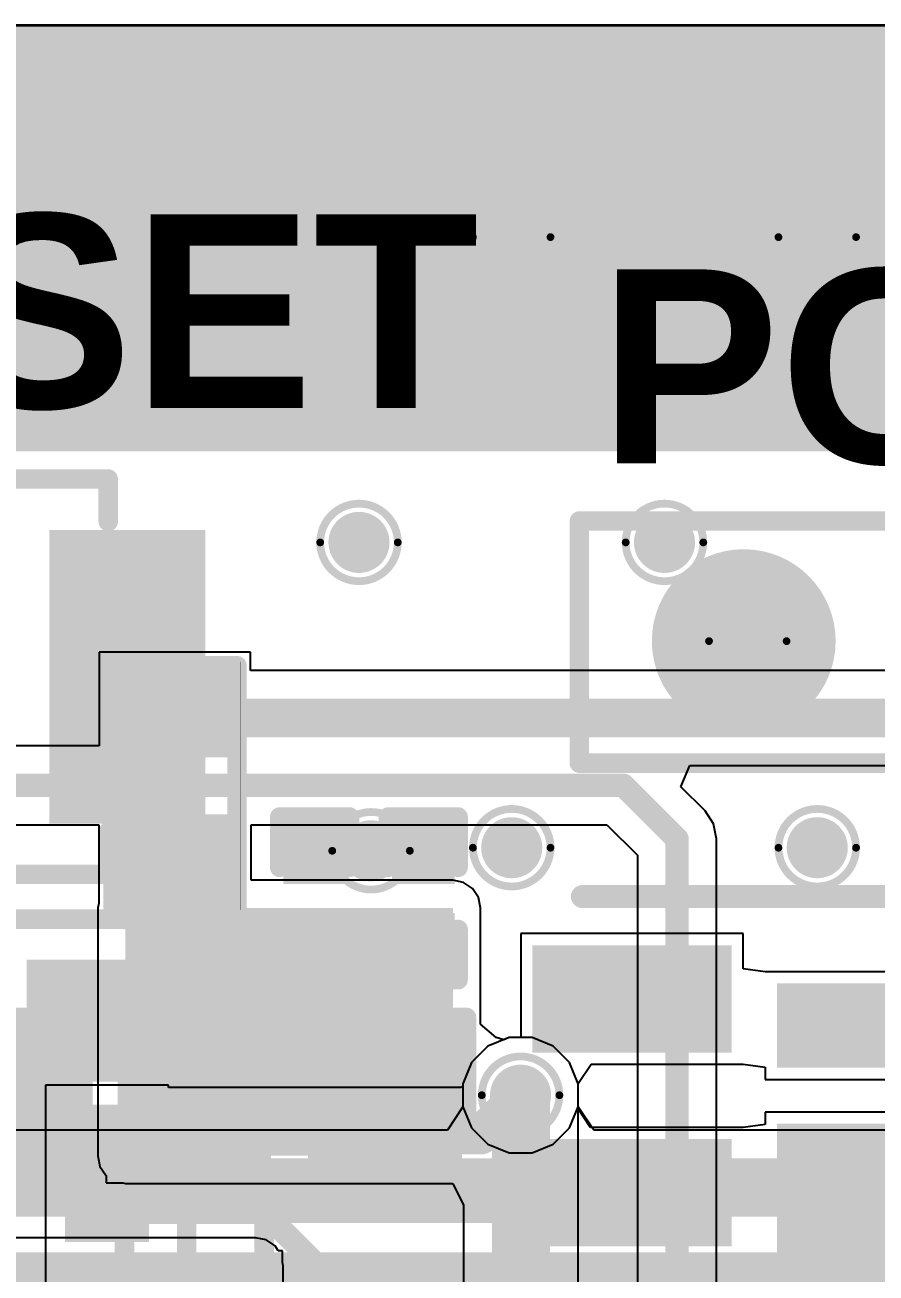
# Model space of a CAD drawing. Header units: inches. Extents: x -10 to 344, y -7 to 75.
# Drawn here: x 41.05 to 46.62, y 10.62 to 18.79 of the extents above; entities that cross this region are included whole.
import ezdxf

# ---------------------------------------------------------------- set-up
doc = ezdxf.new("R2010")
doc.units = ezdxf.units.IN
for name, color, linetype in [('Bottom Layer', 5, 'Continuous'), ('Bottom Overlay', 54, 'Continuous'), ('Bottom Paste', 16, 'Continuous'), ('Bottom Solder', 6, 'Continuous'), ('Drill Drawing', 1, 'Continuous'), ('Mid Layer 1', 16, 'Continuous'), ('Mid Layer 2', 76, 'Continuous'), ('Top Layer', 1, 'Continuous'), ('Top Overlay', 2, 'Continuous'), ('Top Paste', 8, 'Continuous'), ('Top Solder', 216, 'Continuous'), ('Via Holes', 16, 'Continuous')]:
    doc.layers.add(name, color=color, linetype=linetype)
doc.styles.add('Arial_Bold', font='', dxfattribs={"height": 0.2})
doc.styles.get('Arial_Bold').set_extended_font_data('Arial', bold=True)

# ---------------------------------------------------------------- blocks, each defined once
blk = doc.blocks.new('B3U_1000P_10')
at = {"layer": 'Top Layer'}
for points in [[(-2.11, 0.86), (-1.29, 0.86), (-1.29, -0.86), (-2.11, -0.86)], [(1.29, 0.86), (2.11, 0.86), (2.11, -0.86), (1.29, -0.86)]]:
    blk.add_hatch(color=1, dxfattribs=at).paths.add_polyline_path(points)
at = {"layer": 'Top Paste'}
for points in [[(-2.11, 0.86), (-1.29, 0.86), (-1.29, -0.86), (-2.11, -0.86)], [(1.29, 0.86), (2.11, 0.86), (2.11, -0.86), (1.29, -0.86)]]:
    blk.add_hatch(color=8, dxfattribs=at).paths.add_polyline_path(points)
at = {"layer": 'Top Solder'}
for points in [[(-2.2116, 0.9616), (-1.1884, 0.9616), (-1.1884, -0.9616), (-2.2116, -0.9616)], [(1.1884, 0.9616), (2.2116, 0.9616), (2.2116, -0.9616), (1.1884, -0.9616)]]:
    blk.add_hatch(color=216, dxfattribs=at).paths.add_polyline_path(points)
at = {"layer": 'Top Overlay'}
for points in [[(-1.5748, 1.016, 0.127, 0.127, 0), (-1.5748, 1.2954, 0.127, 0.127, 0)], [(-1.5748, 1.2954, 0.127, 0.127, 0), (1.5748, 1.2954, 0.127, 0.127, 0)], [(1.5748, 1.016, 0.127, 0.127, 0), (1.5748, 1.2954, 0.127, 0.127, 0)], [(-1.5748, -1.2954, 0.127, 0.127, 0), (-1.5748, -1.016, 0.127, 0.127, 0)], [(1.5748, -1.2954, 0.127, 0.127, 0), (1.5748, -1.016, 0.127, 0.127, 0)], [(-1.5748, -1.2954, 0.127, 0.127, 0), (1.5748, -1.2954, 0.127, 0.127, 0)]]:
    blk.add_lwpolyline(points, format="xyseb", dxfattribs=at)
for points in [[(-1.6065, 1.2954, 0.0635, 0.0635, 1), (-1.5431, 1.2954, 0.0635, 0.0635, 1)], [(-1.6065, 1.2954, 0.0635, 0.0635, 1), (-1.5431, 1.2954, 0.0635, 0.0635, 1)], [(1.5431, 1.2954, 0.0635, 0.0635, 1), (1.6066, 1.2954, 0.0635, 0.0635, 1)], [(1.5431, 1.2954, 0.0635, 0.0635, 1), (1.6066, 1.2954, 0.0635, 0.0635, 1)], [(-1.6065, 1.016, 0.0635, 0.0635, 1), (-1.5431, 1.016, 0.0635, 0.0635, 1)], [(1.5431, 1.016, 0.0635, 0.0635, 1), (1.6066, 1.016, 0.0635, 0.0635, 1)], [(0.6411, 0, 0.254, 0.254, 1), (-0.6411, 0, 0.254, 0.254, 1)], [(-0.7046, 0, 0.127, 0.127, 1), (-0.5776, 0, 0.127, 0.127, 1)], [(0.5776, 0, 0.127, 0.127, 1), (0.7046, 0, 0.127, 0.127, 1)], [(-1.6065, -1.016, 0.0635, 0.0635, 1), (-1.5431, -1.016, 0.0635, 0.0635, 1)], [(1.5431, -1.016, 0.0635, 0.0635, 1), (1.6066, -1.016, 0.0635, 0.0635, 1)], [(-1.6065, -1.2954, 0.0635, 0.0635, 1), (-1.5431, -1.2954, 0.0635, 0.0635, 1)], [(-1.6065, -1.2954, 0.0635, 0.0635, 1), (-1.5431, -1.2954, 0.0635, 0.0635, 1)], [(1.5431, -1.2954, 0.0635, 0.0635, 1), (1.6066, -1.2954, 0.0635, 0.0635, 1)], [(1.5431, -1.2954, 0.0635, 0.0635, 1), (1.6066, -1.2954, 0.0635, 0.0635, 1)]]:
    blk.add_lwpolyline(points, format="xyseb", close=True, dxfattribs=at)
blk = doc.blocks.new('R___0402_B_11')
at = {"layer": 'Bottom Layer'}
for points in [[(-0.2413, 0.3175), (-0.2413, -0.3175), (-0.6985, -0.3175), (-0.6985, 0.3175)], [(0.6985, 0.3175), (0.6985, -0.3175), (0.2413, -0.3175), (0.2413, 0.3175)]]:
    blk.add_hatch(color=5, dxfattribs=at).paths.add_polyline_path(points)
at = {"layer": 'Bottom Paste'}
for points in [[(-0.2413, 0.3175), (-0.2413, -0.3175), (-0.6985, -0.3175), (-0.6985, 0.3175)], [(0.6985, 0.3175), (0.6985, -0.3175), (0.2413, -0.3175), (0.2413, 0.3175)]]:
    blk.add_hatch(color=16, dxfattribs=at).paths.add_polyline_path(points)
at = {"layer": 'Bottom Solder'}
for points in [[(-0.1863, 0.3725), (-0.1863, -0.3725), (-0.7535, -0.3725), (-0.7535, 0.3725)], [(0.7535, 0.3725), (0.7535, -0.3725), (0.1863, -0.3725), (0.1863, 0.3725)]]:
    blk.add_hatch(color=6, dxfattribs=at).paths.add_polyline_path(points)
at = {"layer": 'Bottom Overlay'}
for points in [[(-0.7874, -0.4064, 0.127, 0.127, 0), (-0.7874, 0.4064, 0.127, 0.127, 0)], [(0.7874, 0.4064, 0.127, 0.127, 0), (-0.7874, 0.4064, 0.127, 0.127, 0)], [(0.8128, 0.4318, 0.00323, 0.00323, 0), (-0.8128, 0.4318, 0.00323, 0.00323, 0)], [(0.7874, -0.4064, 0.127, 0.127, 0), (0.7874, 0.4064, 0.127, 0.127, 0)], [(0.7874, -0.4064, 0.127, 0.127, 0), (-0.7874, -0.4064, 0.127, 0.127, 0)]]:
    blk.add_lwpolyline(points, format="xyseb", dxfattribs=at)
for points in [[(-0.8191, 0.4064, 0.0635, 0.0635, 1), (-0.7556, 0.4064, 0.0635, 0.0635, 1)], [(-0.8191, 0.4064, 0.0635, 0.0635, 1), (-0.7556, 0.4064, 0.0635, 0.0635, 1)], [(-0.8136, 0.4318, 0.00161, 0.00161, 1), (-0.812, 0.4318, 0.00161, 0.00161, 1)], [(0.7556, 0.4064, 0.0635, 0.0635, 1), (0.8191, 0.4064, 0.0635, 0.0635, 1)], [(0.7556, 0.4064, 0.0635, 0.0635, 1), (0.8191, 0.4064, 0.0635, 0.0635, 1)], [(0.812, 0.4318, 0.00161, 0.00161, 1), (0.8136, 0.4318, 0.00161, 0.00161, 1)], [(-0.8191, -0.4064, 0.0635, 0.0635, 1), (-0.7556, -0.4064, 0.0635, 0.0635, 1)], [(-0.8191, -0.4064, 0.0635, 0.0635, 1), (-0.7556, -0.4064, 0.0635, 0.0635, 1)], [(0.7556, -0.4064, 0.0635, 0.0635, 1), (0.8191, -0.4064, 0.0635, 0.0635, 1)], [(0.7556, -0.4064, 0.0635, 0.0635, 1), (0.8191, -0.4064, 0.0635, 0.0635, 1)]]:
    blk.add_lwpolyline(points, format="xyseb", close=True, dxfattribs=at)
blk = doc.blocks.new('P____4_P___21')
at = {"layer": 'Top Layer'}
h = blk.add_hatch(color=1, dxfattribs=at)
edge = h.paths.add_edge_path()
edge.add_arc((-3.75, 0), 0.5, 0, 360)
h = blk.add_hatch(color=1, dxfattribs=at)
edge = h.paths.add_edge_path()
edge.add_arc((-1.25, 0), 0.5, 0, 360)
h = blk.add_hatch(color=1, dxfattribs=at)
edge = h.paths.add_edge_path()
edge.add_arc((1.25, 0), 0.5, 0, 360)
h = blk.add_hatch(color=1, dxfattribs=at)
edge = h.paths.add_edge_path()
edge.add_arc((3.75, 0), 0.5, 0, 360)
at = {"layer": 'Top Paste'}
h = blk.add_hatch(color=8, dxfattribs=at)
edge = h.paths.add_edge_path()
edge.add_arc((-3.75, 0), 0.5, 0, 360)
h = blk.add_hatch(color=8, dxfattribs=at)
edge = h.paths.add_edge_path()
edge.add_arc((-1.25, 0), 0.5, 0, 360)
h = blk.add_hatch(color=8, dxfattribs=at)
edge = h.paths.add_edge_path()
edge.add_arc((1.25, 0), 0.5, 0, 360)
h = blk.add_hatch(color=8, dxfattribs=at)
edge = h.paths.add_edge_path()
edge.add_arc((3.75, 0), 0.5, 0, 360)
at = {"layer": 'Top Solder'}
h = blk.add_hatch(color=216, dxfattribs=at)
edge = h.paths.add_edge_path()
edge.add_arc((-3.75, 0), 0.6016, 0, 360)
h = blk.add_hatch(color=216, dxfattribs=at)
edge = h.paths.add_edge_path()
edge.add_arc((-1.25, 0), 0.6016, 0, 360)
h = blk.add_hatch(color=216, dxfattribs=at)
edge = h.paths.add_edge_path()
edge.add_arc((1.25, 0), 0.6016, 0, 360)
h = blk.add_hatch(color=216, dxfattribs=at)
edge = h.paths.add_edge_path()
edge.add_arc((3.75, 0), 0.6016, 0, 360)
at = {"layer": 'Top Overlay'}
for points in [[(4.826, 0.8001, 0.127, 0.127, 0), (-4.826, 0.8001, 0.127, 0.127, 0)], [(-4.826, 0.8001, 0.127, 0.127, 0), (-4.826, -0.7868, 0.127, 0.127, 0)], [(4.826, 0.8001, 0.127, 0.127, 0), (4.826, -0.7868, 0.127, 0.127, 0)], [(4.826, -0.7868, 0.127, 0.127, 0), (-4.826, -0.7868, 0.127, 0.127, 0)]]:
    blk.add_lwpolyline(points, format="xyseb", dxfattribs=at)
for points in [[(-4.8578, 0.8001, 0.0635, 0.0635, 1), (-4.7942, 0.8001, 0.0635, 0.0635, 1)], [(-4.8578, 0.8001, 0.0635, 0.0635, 1), (-4.7942, 0.8001, 0.0635, 0.0635, 1)], [(4.7942, 0.8001, 0.0635, 0.0635, 1), (4.8578, 0.8001, 0.0635, 0.0635, 1)], [(4.7942, 0.8001, 0.0635, 0.0635, 1), (4.8578, 0.8001, 0.0635, 0.0635, 1)], [(-4.8578, -0.7868, 0.0635, 0.0635, 1), (-4.7942, -0.7868, 0.0635, 0.0635, 1)], [(-4.8578, -0.7868, 0.0635, 0.0635, 1), (-4.7942, -0.7868, 0.0635, 0.0635, 1)], [(4.7942, -0.7868, 0.0635, 0.0635, 1), (4.8578, -0.7868, 0.0635, 0.0635, 1)], [(4.7942, -0.7868, 0.0635, 0.0635, 1), (4.8578, -0.7868, 0.0635, 0.0635, 1)]]:
    blk.add_lwpolyline(points, format="xyseb", close=True, dxfattribs=at)
blk = doc.blocks.new('MFFX_29')
at = {"layer": 'Top Layer'}
for points in [[(-3.3, 1.655), (-3.3, 2.155), (-2.2, 2.155), (-2.2, 1.655)], [(2.2, 1.655), (2.2, 2.155), (3.3, 2.155), (3.3, 1.655)], [(-1.6999, 1.905), (-0.1999, 1.905), (-0.1999, 1.555), (-1.6999, 1.555)], [(0.2001, 1.905), (1.7001, 1.905), (1.7001, 1.555), (0.2001, 1.555)], [(-1.6999, 0.985), (-0.1999, 0.985), (-0.1999, 0.285), (-1.6999, 0.285)], [(0.2001, 0.985), (1.7001, 0.985), (1.7001, 0.285), (0.2001, 0.285)], [(-3.3, 0.385), (-3.3, 0.885), (-2.2, 0.885), (-2.2, 0.385)], [(2.2, 0.385), (2.2, 0.885), (3.3, 0.885), (3.3, 0.385)], [(-1.6999, -0.285), (-0.1999, -0.285), (-0.1999, -0.985), (-1.6999, -0.985)], [(0.2001, -0.285), (1.7001, -0.285), (1.7001, -0.985), (0.2001, -0.985)], [(-3.3, -0.885), (-3.3, -0.385), (-2.2, -0.385), (-2.2, -0.885)], [(2.2, -0.885), (2.2, -0.385), (3.3, -0.385), (3.3, -0.885)], [(-1.6999, -1.555), (-0.1999, -1.555), (-0.1999, -1.905), (-1.6999, -1.905)], [(0.2001, -1.555), (1.7001, -1.555), (1.7001, -1.905), (0.2001, -1.905)], [(-3.3, -2.155), (-3.3, -1.655), (-2.2, -1.655), (-2.2, -2.155)], [(2.2, -2.155), (2.2, -1.655), (3.3, -1.655), (3.3, -2.155)]]:
    blk.add_hatch(color=1, dxfattribs=at).paths.add_polyline_path(points)
at = {"layer": 'Top Solder'}
for points in [[(-3.4016, 1.5534), (-3.4016, 2.2566), (-2.0984, 2.2566), (-2.0984, 1.5534)], [(2.0984, 1.5534), (2.0984, 2.2566), (3.4016, 2.2566), (3.4016, 1.5534)], [(-1.8015, 2.0066), (-0.0983, 2.0066), (-0.0983, 1.4534), (-1.8015, 1.4534)], [(0.0985, 2.0066), (1.8017, 2.0066), (1.8017, 1.4534), (0.0985, 1.4534)], [(-1.8015, 1.0866), (-0.0983, 1.0866), (-0.0983, 0.1834), (-1.8015, 0.1834)], [(0.0985, 1.0866), (1.8017, 1.0866), (1.8017, 0.1834), (0.0985, 0.1834)], [(-3.4016, 0.2834), (-3.4016, 0.9866), (-2.0984, 0.9866), (-2.0984, 0.2834)], [(2.0984, 0.2834), (2.0984, 0.9866), (3.4016, 0.9866), (3.4016, 0.2834)], [(-1.8015, -0.1834), (-0.0983, -0.1834), (-0.0983, -1.0866), (-1.8015, -1.0866)], [(0.0985, -0.1834), (1.8017, -0.1834), (1.8017, -1.0866), (0.0985, -1.0866)], [(-3.4016, -0.9866), (-3.4016, -0.2834), (-2.0984, -0.2834), (-2.0984, -0.9866)], [(2.0984, -0.9866), (2.0984, -0.2834), (3.4016, -0.2834), (3.4016, -0.9866)], [(-1.8015, -1.4534), (-0.0983, -1.4534), (-0.0983, -2.0066), (-1.8015, -2.0066)], [(0.0985, -1.4534), (1.8017, -1.4534), (1.8017, -2.0066), (0.0985, -2.0066)], [(-3.4016, -2.2566), (-3.4016, -1.5534), (-2.0984, -1.5534), (-2.0984, -2.2566)], [(2.0984, -2.2566), (2.0984, -1.5534), (3.4016, -1.5534), (3.4016, -2.2566)]]:
    blk.add_hatch(color=216, dxfattribs=at).paths.add_polyline_path(points)
at = {"layer": 'Top Overlay'}
for points in [[(2.27, 2.575, 0.15, 0.15, 0), (-3.075, 2.575, 0.15, 0.15, 0)], [(3.075, 2.575, 0.15, 0.15, 0), (2.27, 2.575, 0.15, 0.15, 0)], [(-3.4798, 1.9304, 0.127, 0.127, 0), (-3.6068, 2.0574, 0.127, 0.127, 0)], [(-3.6068, 2.0574, 0.127, 0.127, 0), (-3.6068, 1.8034, 0.127, 0.127, 0)], [(-3.4798, 1.9304, 0.127, 0.127, 0), (-3.6068, 1.8034, 0.127, 0.127, 0)], [(2.27, -2.575, 0.15, 0.15, 0), (-3.075, -2.575, 0.15, 0.15, 0)], [(3.075, -2.575, 0.15, 0.15, 0), (2.27, -2.575, 0.15, 0.15, 0)]]:
    blk.add_lwpolyline(points, format="xyseb", dxfattribs=at)
for points in [[(-3.1125, 2.575, 0.075, 0.075, 1), (-3.0375, 2.575, 0.075, 0.075, 1)], [(2.2325, 2.575, 0.075, 0.075, 1), (2.3075, 2.575, 0.075, 0.075, 1)], [(2.2325, 2.575, 0.075, 0.075, 1), (2.3075, 2.575, 0.075, 0.075, 1)], [(3.0375, 2.575, 0.075, 0.075, 1), (3.1125, 2.575, 0.075, 0.075, 1)], [(-3.6385, 2.0574, 0.0635, 0.0635, 1), (-3.5751, 2.0574, 0.0635, 0.0635, 1)], [(-3.6385, 2.0574, 0.0635, 0.0635, 1), (-3.5751, 2.0574, 0.0635, 0.0635, 1)], [(-3.5116, 1.9304, 0.0635, 0.0635, 1), (-3.448, 1.9304, 0.0635, 0.0635, 1)], [(-3.5116, 1.9304, 0.0635, 0.0635, 1), (-3.448, 1.9304, 0.0635, 0.0635, 1)], [(-3.6385, 1.8034, 0.0635, 0.0635, 1), (-3.5751, 1.8034, 0.0635, 0.0635, 1)], [(-3.6385, 1.8034, 0.0635, 0.0635, 1), (-3.5751, 1.8034, 0.0635, 0.0635, 1)], [(-3.1125, -2.575, 0.075, 0.075, 1), (-3.0375, -2.575, 0.075, 0.075, 1)], [(2.2325, -2.575, 0.075, 0.075, 1), (2.3075, -2.575, 0.075, 0.075, 1)], [(2.2325, -2.575, 0.075, 0.075, 1), (2.3075, -2.575, 0.075, 0.075, 1)], [(3.0375, -2.575, 0.075, 0.075, 1), (3.1125, -2.575, 0.075, 0.075, 1)]]:
    blk.add_lwpolyline(points, format="xyseb", close=True, dxfattribs=at)
blk = doc.blocks.new('NRF9151_LACA_R_30')
at = {"layer": 'Top Layer'}
for points in [[(-5.85, -3.0996), (-5.4, -3.0996), (-5.4, -3.3996), (-5.85, -3.3996)], [(-5.85, -3.5996), (-5.4, -3.5996), (-5.4, -3.8996), (-5.85, -3.8996)], [(-5.85, -4.1), (-5.4, -4.1), (-5.4, -4.4), (-5.85, -4.4)], [(-5.85, -4.65), (-5.15, -4.65), (-5.15, -5.35), (-5.85, -5.35)]]:
    blk.add_hatch(color=1, dxfattribs=at).paths.add_polyline_path(points)
at = {"layer": 'Top Paste'}
for points in [[(-5.85, -3.0996), (-5.4, -3.0996), (-5.4, -3.3996), (-5.85, -3.3996)], [(-5.85, -3.5996), (-5.4, -3.5996), (-5.4, -3.8996), (-5.85, -3.8996)], [(-5.85, -4.1), (-5.4, -4.1), (-5.4, -4.4), (-5.85, -4.4)], [(-5.85, -4.65), (-5.15, -4.65), (-5.15, -5.35), (-5.85, -5.35)]]:
    blk.add_hatch(color=8, dxfattribs=at).paths.add_polyline_path(points)
at = {"layer": 'Top Solder'}
for points in [[(-5.9, -3.0496), (-5.35, -3.0496), (-5.35, -3.4496), (-5.9, -3.4496)], [(-5.9, -3.5496), (-5.35, -3.5496), (-5.35, -3.9496), (-5.9, -3.9496)], [(-5.9, -4.05), (-5.35, -4.05), (-5.35, -4.45), (-5.9, -4.45)], [(-5.9, -4.6), (-5.1, -4.6), (-5.1, -5.4), (-5.9, -5.4)]]:
    blk.add_hatch(color=216, dxfattribs=at).paths.add_polyline_path(points)
at = {"layer": 'Top Overlay'}
for points in [[(-6.1468, 5.6642, 0.127, 0.127, 0), (-6.1468, -5.6642, 0.127, 0.127, 0)], [(6.1468, -5.6642, 0.127, 0.127, 0), (-6.1468, -5.6642, 0.127, 0.127, 0)]]:
    blk.add_lwpolyline(points, format="xyseb", dxfattribs=at)
blk.add_lwpolyline([(-6.1786, -5.6642, 0.0635, 0.0635, 1), (-6.115, -5.6642, 0.0635, 0.0635, 1)], format="xyseb", close=True, dxfattribs=at)
blk.add_lwpolyline([(-6.1786, -5.6642, 0.0635, 0.0635, 1), (-6.115, -5.6642, 0.0635, 0.0635, 1)], format="xyseb", close=True, dxfattribs=at)
blk = doc.blocks.new('IND_0603__1608_M_______B_89')
at = {"layer": 'Bottom Layer'}
for points in [[(-1, 0.4), (-0.4, 0.4), (-0.4, -0.4), (-1, -0.4)], [(0.4, 0.4), (1, 0.4), (1, -0.4), (0.4, -0.4)]]:
    blk.add_hatch(color=5, dxfattribs=at).paths.add_polyline_path(points)
at = {"layer": 'Bottom Paste'}
for points in [[(-1, 0.4), (-0.4, 0.4), (-0.4, -0.4), (-1, -0.4)], [(0.4, 0.4), (1, 0.4), (1, -0.4), (0.4, -0.4)]]:
    blk.add_hatch(color=16, dxfattribs=at).paths.add_polyline_path(points)
at = {"layer": 'Bottom Solder'}
for points in [[(-1.1016, 0.5016), (-0.2984, 0.5016), (-0.2984, -0.5016), (-1.1016, -0.5016)], [(0.2984, 0.5016), (1.1016, 0.5016), (1.1016, -0.5016), (0.2984, -0.5016)]]:
    blk.add_hatch(color=6, dxfattribs=at).paths.add_polyline_path(points)
at = {"layer": 'Bottom Overlay'}
for points in [[(0.2286, 0.4572, 0.127, 0.127, 0), (-0.2032, 0.4572, 0.127, 0.127, 0)], [(0.2286, -0.4572, 0.127, 0.127, 0), (-0.2032, -0.4572, 0.127, 0.127, 0)]]:
    blk.add_lwpolyline(points, format="xyseb", dxfattribs=at)
for points in [[(-0.2349, 0.4572, 0.0635, 0.0635, 1), (-0.1714, 0.4572, 0.0635, 0.0635, 1)], [(0.1968, 0.4572, 0.0635, 0.0635, 1), (0.2604, 0.4572, 0.0635, 0.0635, 1)], [(-0.2349, -0.4572, 0.0635, 0.0635, 1), (-0.1714, -0.4572, 0.0635, 0.0635, 1)], [(0.1968, -0.4572, 0.0635, 0.0635, 1), (0.2604, -0.4572, 0.0635, 0.0635, 1)]]:
    blk.add_lwpolyline(points, format="xyseb", close=True, dxfattribs=at)
blk = doc.blocks.new('C___0603_B_105')
at = {"layer": 'Bottom Layer'}
for points in [[(-1.143, -0.4445), (-1.143, 0.4445), (-0.381, 0.4445), (-0.381, -0.4445)], [(0.381, -0.4445), (0.381, 0.4445), (1.143, 0.4445), (1.143, -0.4445)]]:
    blk.add_hatch(color=5, dxfattribs=at).paths.add_polyline_path(points)
at = {"layer": 'Bottom Paste'}
for points in [[(-1.143, -0.4445), (-1.143, 0.4445), (-0.381, 0.4445), (-0.381, -0.4445)], [(0.381, -0.4445), (0.381, 0.4445), (1.143, 0.4445), (1.143, -0.4445)]]:
    blk.add_hatch(color=16, dxfattribs=at).paths.add_polyline_path(points)
at = {"layer": 'Bottom Solder'}
for points in [[(-1.203, -0.5045), (-1.203, 0.5045), (-0.321, 0.5045), (-0.321, -0.5045)], [(0.321, -0.5045), (0.321, 0.5045), (1.203, 0.5045), (1.203, -0.5045)]]:
    blk.add_hatch(color=6, dxfattribs=at).paths.add_polyline_path(points)
at = {"layer": 'Bottom Overlay'}
for points in [[(-1.2446, -0.5334, 0.127, 0.127, 0), (-1.2446, 0.5334, 0.127, 0.127, 0)], [(-0.4572, 0.5334, 0.127, 0.127, 0), (-1.2446, 0.5334, 0.127, 0.127, 0)], [(1.2446, 0.5334, 0.127, 0.127, 0), (0.4572, 0.5334, 0.127, 0.127, 0)], [(1.2446, -0.5334, 0.127, 0.127, 0), (1.2446, 0.5334, 0.127, 0.127, 0)], [(-0.4572, -0.5334, 0.127, 0.127, 0), (-1.2446, -0.5334, 0.127, 0.127, 0)], [(1.2446, -0.5334, 0.127, 0.127, 0), (0.4572, -0.5334, 0.127, 0.127, 0)]]:
    blk.add_lwpolyline(points, format="xyseb", dxfattribs=at)
for points in [[(-1.2764, 0.5334, 0.0635, 0.0635, 1), (-1.2128, 0.5334, 0.0635, 0.0635, 1)], [(-1.2764, 0.5334, 0.0635, 0.0635, 1), (-1.2128, 0.5334, 0.0635, 0.0635, 1)], [(-0.4889, 0.5334, 0.0635, 0.0635, 1), (-0.4254, 0.5334, 0.0635, 0.0635, 1)], [(0.4254, 0.5334, 0.0635, 0.0635, 1), (0.4889, 0.5334, 0.0635, 0.0635, 1)], [(1.2128, 0.5334, 0.0635, 0.0635, 1), (1.2764, 0.5334, 0.0635, 0.0635, 1)], [(1.2128, 0.5334, 0.0635, 0.0635, 1), (1.2764, 0.5334, 0.0635, 0.0635, 1)], [(-1.2764, -0.5334, 0.0635, 0.0635, 1), (-1.2128, -0.5334, 0.0635, 0.0635, 1)], [(-1.2764, -0.5334, 0.0635, 0.0635, 1), (-1.2128, -0.5334, 0.0635, 0.0635, 1)], [(-0.4889, -0.5334, 0.0635, 0.0635, 1), (-0.4254, -0.5334, 0.0635, 0.0635, 1)], [(0.4254, -0.5334, 0.0635, 0.0635, 1), (0.4889, -0.5334, 0.0635, 0.0635, 1)], [(1.2128, -0.5334, 0.0635, 0.0635, 1), (1.2764, -0.5334, 0.0635, 0.0635, 1)], [(1.2128, -0.5334, 0.0635, 0.0635, 1), (1.2764, -0.5334, 0.0635, 0.0635, 1)]]:
    blk.add_lwpolyline(points, format="xyseb", close=True, dxfattribs=at)
blk = doc.blocks.new('C___0603_B_106')
at = {"layer": 'Bottom Layer'}
for points in [[(-1.143, -0.4445), (-1.143, 0.4445), (-0.381, 0.4445), (-0.381, -0.4445)], [(0.381, -0.4445), (0.381, 0.4445), (1.143, 0.4445), (1.143, -0.4445)]]:
    blk.add_hatch(color=5, dxfattribs=at).paths.add_polyline_path(points)
at = {"layer": 'Bottom Paste'}
for points in [[(-1.143, -0.4445), (-1.143, 0.4445), (-0.381, 0.4445), (-0.381, -0.4445)], [(0.381, -0.4445), (0.381, 0.4445), (1.143, 0.4445), (1.143, -0.4445)]]:
    blk.add_hatch(color=16, dxfattribs=at).paths.add_polyline_path(points)
at = {"layer": 'Bottom Solder'}
for points in [[(-1.203, -0.5045), (-1.203, 0.5045), (-0.321, 0.5045), (-0.321, -0.5045)], [(0.321, -0.5045), (0.321, 0.5045), (1.203, 0.5045), (1.203, -0.5045)]]:
    blk.add_hatch(color=6, dxfattribs=at).paths.add_polyline_path(points)
at = {"layer": 'Bottom Overlay'}
for points in [[(-1.2446, 0.5334, 0.127, 0.127, 0), (-0.4572, 0.5334, 0.127, 0.127, 0)], [(-1.2446, 0.5334, 0.127, 0.127, 0), (-1.2446, -0.5334, 0.127, 0.127, 0)], [(0.4572, 0.5334, 0.127, 0.127, 0), (1.2446, 0.5334, 0.127, 0.127, 0)], [(1.2446, 0.5334, 0.127, 0.127, 0), (1.2446, -0.5334, 0.127, 0.127, 0)], [(-1.2446, -0.5334, 0.127, 0.127, 0), (-0.4572, -0.5334, 0.127, 0.127, 0)], [(0.4572, -0.5334, 0.127, 0.127, 0), (1.2446, -0.5334, 0.127, 0.127, 0)]]:
    blk.add_lwpolyline(points, format="xyseb", dxfattribs=at)
for points in [[(-1.2764, 0.5334, 0.0635, 0.0635, 1), (-1.2128, 0.5334, 0.0635, 0.0635, 1)], [(-1.2764, 0.5334, 0.0635, 0.0635, 1), (-1.2128, 0.5334, 0.0635, 0.0635, 1)], [(-0.4889, 0.5334, 0.0635, 0.0635, 1), (-0.4254, 0.5334, 0.0635, 0.0635, 1)], [(0.4254, 0.5334, 0.0635, 0.0635, 1), (0.4889, 0.5334, 0.0635, 0.0635, 1)], [(1.2128, 0.5334, 0.0635, 0.0635, 1), (1.2764, 0.5334, 0.0635, 0.0635, 1)], [(1.2128, 0.5334, 0.0635, 0.0635, 1), (1.2764, 0.5334, 0.0635, 0.0635, 1)], [(-1.2764, -0.5334, 0.0635, 0.0635, 1), (-1.2128, -0.5334, 0.0635, 0.0635, 1)], [(-1.2764, -0.5334, 0.0635, 0.0635, 1), (-1.2128, -0.5334, 0.0635, 0.0635, 1)], [(-0.4889, -0.5334, 0.0635, 0.0635, 1), (-0.4254, -0.5334, 0.0635, 0.0635, 1)], [(0.4254, -0.5334, 0.0635, 0.0635, 1), (0.4889, -0.5334, 0.0635, 0.0635, 1)], [(1.2128, -0.5334, 0.0635, 0.0635, 1), (1.2764, -0.5334, 0.0635, 0.0635, 1)], [(1.2128, -0.5334, 0.0635, 0.0635, 1), (1.2764, -0.5334, 0.0635, 0.0635, 1)]]:
    blk.add_lwpolyline(points, format="xyseb", close=True, dxfattribs=at)
blk = doc.blocks.new('CAP_0201_B_107')
at = {"layer": 'Bottom Layer'}
for points in [[(-0.45, 0.15), (-0.15, 0.15), (-0.15, -0.15), (-0.45, -0.15)], [(0.15, 0.15), (0.45, 0.15), (0.45, -0.15), (0.15, -0.15)]]:
    blk.add_hatch(color=5, dxfattribs=at).paths.add_polyline_path(points)
at = {"layer": 'Bottom Paste'}
for points in [[(-0.45, 0.15), (-0.15, 0.15), (-0.15, -0.15), (-0.45, -0.15)], [(0.15, 0.15), (0.45, 0.15), (0.45, -0.15), (0.15, -0.15)]]:
    blk.add_hatch(color=16, dxfattribs=at).paths.add_polyline_path(points)
at = {"layer": 'Bottom Solder'}
for points in [[(-0.505, 0.205), (-0.095, 0.205), (-0.095, -0.205), (-0.505, -0.205)], [(0.095, 0.205), (0.505, 0.205), (0.505, -0.205), (0.095, -0.205)]]:
    blk.add_hatch(color=6, dxfattribs=at).paths.add_polyline_path(points)
at = {"layer": 'Bottom Overlay'}
for points in [[(-0.2032, 0.2286, 0.127, 0.127, 0), (-0.5334, 0.2286, 0.127, 0.127, 0)], [(-0.5334, -0.2286, 0.127, 0.127, 0), (-0.5334, 0.2286, 0.127, 0.127, 0)], [(0.5334, 0.2286, 0.127, 0.127, 0), (0.2032, 0.2286, 0.127, 0.127, 0)], [(0.5334, -0.2286, 0.127, 0.127, 0), (0.5334, 0.2286, 0.127, 0.127, 0)], [(-0.2032, -0.2286, 0.127, 0.127, 0), (-0.5334, -0.2286, 0.127, 0.127, 0)], [(0.5334, -0.2286, 0.127, 0.127, 0), (0.2032, -0.2286, 0.127, 0.127, 0)]]:
    blk.add_lwpolyline(points, format="xyseb", dxfattribs=at)
for points in [[(-0.5651, 0.2286, 0.0635, 0.0635, 1), (-0.5016, 0.2286, 0.0635, 0.0635, 1)], [(-0.5651, 0.2286, 0.0635, 0.0635, 1), (-0.5016, 0.2286, 0.0635, 0.0635, 1)], [(-0.2349, 0.2286, 0.0635, 0.0635, 1), (-0.1714, 0.2286, 0.0635, 0.0635, 1)], [(0.1714, 0.2286, 0.0635, 0.0635, 1), (0.2349, 0.2286, 0.0635, 0.0635, 1)], [(0.5016, 0.2286, 0.0635, 0.0635, 1), (0.5651, 0.2286, 0.0635, 0.0635, 1)], [(0.5016, 0.2286, 0.0635, 0.0635, 1), (0.5651, 0.2286, 0.0635, 0.0635, 1)], [(-0.5651, -0.2286, 0.0635, 0.0635, 1), (-0.5016, -0.2286, 0.0635, 0.0635, 1)], [(-0.5651, -0.2286, 0.0635, 0.0635, 1), (-0.5016, -0.2286, 0.0635, 0.0635, 1)], [(-0.2349, -0.2286, 0.0635, 0.0635, 1), (-0.1714, -0.2286, 0.0635, 0.0635, 1)], [(0.1714, -0.2286, 0.0635, 0.0635, 1), (0.2349, -0.2286, 0.0635, 0.0635, 1)], [(0.5016, -0.2286, 0.0635, 0.0635, 1), (0.5651, -0.2286, 0.0635, 0.0635, 1)], [(0.5016, -0.2286, 0.0635, 0.0635, 1), (0.5651, -0.2286, 0.0635, 0.0635, 1)]]:
    blk.add_lwpolyline(points, format="xyseb", close=True, dxfattribs=at)
blk = doc.blocks.new('CAP_0201_B_108')
at = {"layer": 'Bottom Layer'}
for points in [[(-0.45, 0.15), (-0.15, 0.15), (-0.15, -0.15), (-0.45, -0.15)], [(0.15, 0.15), (0.45, 0.15), (0.45, -0.15), (0.15, -0.15)]]:
    blk.add_hatch(color=5, dxfattribs=at).paths.add_polyline_path(points)
at = {"layer": 'Bottom Paste'}
for points in [[(-0.45, 0.15), (-0.15, 0.15), (-0.15, -0.15), (-0.45, -0.15)], [(0.15, 0.15), (0.45, 0.15), (0.45, -0.15), (0.15, -0.15)]]:
    blk.add_hatch(color=16, dxfattribs=at).paths.add_polyline_path(points)
at = {"layer": 'Bottom Solder'}
for points in [[(-0.505, 0.205), (-0.095, 0.205), (-0.095, -0.205), (-0.505, -0.205)], [(0.095, 0.205), (0.505, 0.205), (0.505, -0.205), (0.095, -0.205)]]:
    blk.add_hatch(color=6, dxfattribs=at).paths.add_polyline_path(points)
at = {"layer": 'Bottom Overlay'}
for points in [[(-0.2032, 0.2286, 0.127, 0.127, 0), (-0.5334, 0.2286, 0.127, 0.127, 0)], [(-0.5334, -0.2286, 0.127, 0.127, 0), (-0.5334, 0.2286, 0.127, 0.127, 0)], [(0.5334, 0.2286, 0.127, 0.127, 0), (0.2032, 0.2286, 0.127, 0.127, 0)], [(0.5334, -0.2286, 0.127, 0.127, 0), (0.5334, 0.2286, 0.127, 0.127, 0)], [(-0.2032, -0.2286, 0.127, 0.127, 0), (-0.5334, -0.2286, 0.127, 0.127, 0)], [(0.5334, -0.2286, 0.127, 0.127, 0), (0.2032, -0.2286, 0.127, 0.127, 0)]]:
    blk.add_lwpolyline(points, format="xyseb", dxfattribs=at)
for points in [[(-0.5651, 0.2286, 0.0635, 0.0635, 1), (-0.5016, 0.2286, 0.0635, 0.0635, 1)], [(-0.5651, 0.2286, 0.0635, 0.0635, 1), (-0.5016, 0.2286, 0.0635, 0.0635, 1)], [(-0.2349, 0.2286, 0.0635, 0.0635, 1), (-0.1714, 0.2286, 0.0635, 0.0635, 1)], [(0.1714, 0.2286, 0.0635, 0.0635, 1), (0.2349, 0.2286, 0.0635, 0.0635, 1)], [(0.5016, 0.2286, 0.0635, 0.0635, 1), (0.5651, 0.2286, 0.0635, 0.0635, 1)], [(0.5016, 0.2286, 0.0635, 0.0635, 1), (0.5651, 0.2286, 0.0635, 0.0635, 1)], [(-0.5651, -0.2286, 0.0635, 0.0635, 1), (-0.5016, -0.2286, 0.0635, 0.0635, 1)], [(-0.5651, -0.2286, 0.0635, 0.0635, 1), (-0.5016, -0.2286, 0.0635, 0.0635, 1)], [(-0.2349, -0.2286, 0.0635, 0.0635, 1), (-0.1714, -0.2286, 0.0635, 0.0635, 1)], [(0.1714, -0.2286, 0.0635, 0.0635, 1), (0.2349, -0.2286, 0.0635, 0.0635, 1)], [(0.5016, -0.2286, 0.0635, 0.0635, 1), (0.5651, -0.2286, 0.0635, 0.0635, 1)], [(0.5016, -0.2286, 0.0635, 0.0635, 1), (0.5651, -0.2286, 0.0635, 0.0635, 1)]]:
    blk.add_lwpolyline(points, format="xyseb", close=True, dxfattribs=at)

msp = doc.modelspace()

# ---------------------------------------------------------------- hatches: boundary and pattern name
at = {"layer": 'Bottom Layer'}
for points in [[(58.6236, 16.002), (58.6236, 18.7948), (9.2259, 18.7948), (9.2259, 16.002)], [(41.716, 11.387), (42.351, 11.387), (42.351, 13.5691), (41.716, 13.5691)], [(41.7097, 11.387), (43.8531, 11.387), (43.8531, 13.0103), (41.7097, 13.0103)], [(41.7097, 11.387), (43.8531, 11.387), (43.8531, 12.192), (41.7097, 12.192)], [(38.9002, 11.387), (41.3429, 11.387), (41.3429, 11.8727), (38.9002, 11.8727)], [(40.4539, 9.906), (42.5605, 9.906), (42.5605, 10.668), (40.4539, 10.668)]]:
    msp.add_hatch(color=5, dxfattribs=at).paths.add_polyline_path(points)
h = msp.add_hatch(color=5, dxfattribs=at)
edge = h.paths.add_edge_path()
edge.add_arc((42.2381, 17.4051), 0.2, 0, 360)
h = msp.add_hatch(color=5, dxfattribs=at)
edge = h.paths.add_edge_path()
edge.add_arc((44.2381, 17.4051), 0.2, 0, 360)
h = msp.add_hatch(color=5, dxfattribs=at)
edge = h.paths.add_edge_path()
edge.add_arc((46.2381, 17.4051), 0.2, 0, 360)
h = msp.add_hatch(color=5, dxfattribs=at)
edge = h.paths.add_edge_path()
edge.add_arc((43.2381, 15.4051), 0.2, 0, 360)
h = msp.add_hatch(color=5, dxfattribs=at)
edge = h.paths.add_edge_path()
edge.add_arc((45.2381, 15.4051), 0.2, 0, 360)
h = msp.add_hatch(color=5, dxfattribs=at)
edge = h.paths.add_edge_path()
edge.add_arc((45.7835, 14.7584), 0.2, 0, 360)
h = msp.add_hatch(color=5, dxfattribs=at)
edge = h.paths.add_edge_path()
edge.add_arc((43.317, 13.3849), 0.2, 0, 360)
h = msp.add_hatch(color=5, dxfattribs=at)
edge = h.paths.add_edge_path()
edge.add_arc((44.2381, 13.4051), 0.2, 0, 360)
h = msp.add_hatch(color=5, dxfattribs=at)
edge = h.paths.add_edge_path()
edge.add_arc((46.2381, 13.4051), 0.2, 0, 360)
h = msp.add_hatch(color=5, dxfattribs=at)
edge = h.paths.add_edge_path()
edge.add_arc((44.296, 11.7837), 0.2, 0, 360)
at = {"layer": 'Mid Layer 1'}
h = msp.add_hatch(color=16, dxfattribs=at)
edge = h.paths.add_edge_path()
edge.add_arc((42.2381, 17.4051), 0.2, 0, 360)
h = msp.add_hatch(color=16, dxfattribs=at)
edge = h.paths.add_edge_path()
edge.add_arc((44.2381, 17.4051), 0.2, 0, 360)
h = msp.add_hatch(color=16, dxfattribs=at)
edge = h.paths.add_edge_path()
edge.add_arc((46.2381, 17.4051), 0.2, 0, 360)
h = msp.add_hatch(color=16, dxfattribs=at)
edge = h.paths.add_edge_path()
edge.add_arc((43.2381, 15.4051), 0.2, 0, 360)
h = msp.add_hatch(color=16, dxfattribs=at)
edge = h.paths.add_edge_path()
edge.add_arc((45.2381, 15.4051), 0.2, 0, 360)
h = msp.add_hatch(color=16, dxfattribs=at)
edge = h.paths.add_edge_path()
edge.add_arc((45.7835, 14.7584), 0.2, 0, 360)
h = msp.add_hatch(color=16, dxfattribs=at)
edge = h.paths.add_edge_path()
edge.add_arc((43.317, 13.3849), 0.2, 0, 360)
h = msp.add_hatch(color=16, dxfattribs=at)
edge = h.paths.add_edge_path()
edge.add_arc((44.2381, 13.4051), 0.2, 0, 360)
h = msp.add_hatch(color=16, dxfattribs=at)
edge = h.paths.add_edge_path()
edge.add_arc((46.2381, 13.4051), 0.2, 0, 360)
h = msp.add_hatch(color=16, dxfattribs=at)
edge = h.paths.add_edge_path()
edge.add_arc((44.296, 11.7837), 0.2, 0, 360)
at = {"layer": 'Mid Layer 2'}
h = msp.add_hatch(color=76, dxfattribs=at)
edge = h.paths.add_edge_path()
edge.add_arc((42.2381, 17.4051), 0.2, 0, 360)
h = msp.add_hatch(color=76, dxfattribs=at)
edge = h.paths.add_edge_path()
edge.add_arc((44.2381, 17.4051), 0.2, 0, 360)
h = msp.add_hatch(color=76, dxfattribs=at)
edge = h.paths.add_edge_path()
edge.add_arc((46.2381, 17.4051), 0.2, 0, 360)
h = msp.add_hatch(color=76, dxfattribs=at)
edge = h.paths.add_edge_path()
edge.add_arc((43.2381, 15.4051), 0.2, 0, 360)
h = msp.add_hatch(color=76, dxfattribs=at)
edge = h.paths.add_edge_path()
edge.add_arc((45.2381, 15.4051), 0.2, 0, 360)
h = msp.add_hatch(color=76, dxfattribs=at)
edge = h.paths.add_edge_path()
edge.add_arc((45.7835, 14.7584), 0.2, 0, 360)
h = msp.add_hatch(color=76, dxfattribs=at)
edge = h.paths.add_edge_path()
edge.add_arc((43.317, 13.3849), 0.2, 0, 360)
h = msp.add_hatch(color=76, dxfattribs=at)
edge = h.paths.add_edge_path()
edge.add_arc((44.2381, 13.4051), 0.2, 0, 360)
h = msp.add_hatch(color=76, dxfattribs=at)
edge = h.paths.add_edge_path()
edge.add_arc((46.2381, 13.4051), 0.2, 0, 360)
h = msp.add_hatch(color=76, dxfattribs=at)
edge = h.paths.add_edge_path()
edge.add_arc((44.296, 11.7837), 0.2, 0, 360)
at = {"layer": 'Top Layer'}
msp.add_hatch(color=1, dxfattribs=at).paths.add_polyline_path([(58.6236, 16.002), (58.6236, 18.7898), (25.654, 18.7898), (25.654, 16.002)])
h = msp.add_hatch(color=1, dxfattribs=at)
edge = h.paths.add_edge_path()
edge.add_arc((42.2381, 17.4051), 0.2, 0, 360)
h = msp.add_hatch(color=1, dxfattribs=at)
edge = h.paths.add_edge_path()
edge.add_arc((44.2381, 17.4051), 0.2, 0, 360)
h = msp.add_hatch(color=1, dxfattribs=at)
edge = h.paths.add_edge_path()
edge.add_arc((46.2381, 17.4051), 0.2, 0, 360)
h = msp.add_hatch(color=1, dxfattribs=at)
edge = h.paths.add_edge_path()
edge.add_arc((43.2381, 15.4051), 0.2, 0, 360)
h = msp.add_hatch(color=1, dxfattribs=at)
edge = h.paths.add_edge_path()
edge.add_arc((45.2381, 15.4051), 0.2, 0, 360)
h = msp.add_hatch(color=1, dxfattribs=at)
edge = h.paths.add_edge_path()
edge.add_arc((45.7835, 14.7584), 0.2, 0, 360)
h = msp.add_hatch(color=1, dxfattribs=at)
edge = h.paths.add_edge_path()
edge.add_arc((43.317, 13.3849), 0.2, 0, 360)
h = msp.add_hatch(color=1, dxfattribs=at)
edge = h.paths.add_edge_path()
edge.add_arc((44.2381, 13.4051), 0.2, 0, 360)
h = msp.add_hatch(color=1, dxfattribs=at)
edge = h.paths.add_edge_path()
edge.add_arc((46.2381, 13.4051), 0.2, 0, 360)
h = msp.add_hatch(color=1, dxfattribs=at)
edge = h.paths.add_edge_path()
edge.add_arc((44.296, 11.7837), 0.2, 0, 360)
at = {"layer": 'Via Holes'}
h = msp.add_hatch(color=7, dxfattribs=at)
edge = h.paths.add_edge_path()
edge.add_arc((42.2381, 17.4051), 0.1, 0, 360)
h = msp.add_hatch(color=7, dxfattribs=at)
edge = h.paths.add_edge_path()
edge.add_arc((44.2381, 17.4051), 0.1, 0, 360)
h = msp.add_hatch(color=7, dxfattribs=at)
edge = h.paths.add_edge_path()
edge.add_arc((46.2381, 17.4051), 0.1, 0, 360)
h = msp.add_hatch(color=7, dxfattribs=at)
edge = h.paths.add_edge_path()
edge.add_arc((43.2381, 15.4051), 0.1, 0, 360)
h = msp.add_hatch(color=7, dxfattribs=at)
edge = h.paths.add_edge_path()
edge.add_arc((45.2381, 15.4051), 0.1, 0, 360)
h = msp.add_hatch(color=7, dxfattribs=at)
edge = h.paths.add_edge_path()
edge.add_arc((45.7835, 14.7584), 0.1, 0, 360)
h = msp.add_hatch(color=7, dxfattribs=at)
edge = h.paths.add_edge_path()
edge.add_arc((44.2381, 13.4051), 0.1, 0, 360)
h = msp.add_hatch(color=7, dxfattribs=at)
edge = h.paths.add_edge_path()
edge.add_arc((46.2381, 13.4051), 0.1, 0, 360)
h = msp.add_hatch(color=7, dxfattribs=at)
edge = h.paths.add_edge_path()
edge.add_arc((43.317, 13.3849), 0.1, 0, 360)
h = msp.add_hatch(color=7, dxfattribs=at)
edge = h.paths.add_edge_path()
edge.add_arc((44.296, 11.7837), 0.1, 0, 360)

# ---------------------------------------------------------------- linework, layer by layer
at = {"layer": 'Bottom Layer'}
for p, q in [((0.259, 18.7912), (58.6232, 18.7912)), ((42.5288, 14.6867), (41.5382, 14.6867)), ((41.5382, 14.6867), (41.5382, 14.0733)), ((42.5288, 14.5657), (42.5288, 14.6867)), ((47.8002, 14.5657), (42.5288, 14.5657)), ((41.5382, 14.0733), (39.2991, 14.0733)), ((45.3458, 13.8033), (45.4041, 13.9441)), ((45.4041, 13.9441), (51.8975, 13.9441)), ((45.5036, 13.6456), (45.3458, 13.8033)), ((45.5597, 13.5616), (45.5036, 13.6456)), ((39.1892, 13.5553), (41.5347, 13.5553)), ((41.5347, 13.5553), (41.5347, 13.042)), ((42.5323, 13.1916), (42.5323, 13.5553)), ((42.5323, 13.5553), (44.8613, 13.5553)), ((44.8613, 13.5553), (45.0615, 13.3552)), ((45.5794, 13.4624), (45.5597, 13.5616)), ((45.5794, 9.766), (45.5794, 13.4624)), ((45.0615, 13.3552), (45.0615, 9.8698)), ((43.8531, 13.1916), (42.5323, 13.1916)), ((43.9225, 13.1778), (43.8531, 13.1916)), ((43.9813, 13.1385), (43.9225, 13.1778)), ((44.0206, 13.0797), (43.9813, 13.1385)), ((41.5347, 13.042), (41.5284, 13.0103)), ((41.5284, 13.0103), (41.5284, 12.192)), ((44.0344, 13.0103), (44.0206, 13.0797)), ((44.0344, 12.2492), (44.0344, 13.0103)), ((41.5284, 12.192), (41.5284, 11.387)), ((44.1364, 12.1621), (44.0344, 12.2492)), ((44.1868, 12.1474), (44.1364, 12.1621)), ((44.2208, 12.1615), (44.1868, 12.1474)), ((44.3711, 12.1615), (44.2208, 12.1615)), ((44.51, 12.104), (44.3711, 12.1615)), ((44.6163, 11.9977), (44.51, 12.104)), ((44.6738, 11.8589), (44.6163, 11.9977)), ((44.6738, 11.7818), (44.6738, 11.8589)), ((44.6739, 11.7813), (44.6738, 11.7818)), ((44.6739, 9.7695), (44.6739, 11.7813)), ((41.5284, 11.387), (41.5422, 11.3176)), ((41.5422, 11.3176), (41.5815, 11.2588)), ((41.5815, 11.2588), (41.5827, 11.258)), ((41.5827, 11.258), (41.5827, 11.2092)), ((41.5827, 11.2092), (41.6922, 11.2092)), ((41.6922, 11.2092), (41.7097, 11.2057)), ((41.7097, 11.2057), (43.8531, 11.2057)), ((43.8531, 11.2057), (43.9228, 11.0642)), ((43.9228, 11.0642), (43.9228, 9.2352)), ((42.5605, 10.8493), (40.4539, 10.8493)), ((42.6298, 10.8355), (42.5605, 10.8493)), ((42.6887, 10.7962), (42.6298, 10.8355)), ((42.7096, 10.7648), (42.6887, 10.7962)), ((42.7383, 10.7648), (42.7096, 10.7648)), ((42.7383, 10.6855), (42.7383, 10.7648)), ((42.7418, 10.668), (42.7383, 10.6855)), ((42.7418, 9.906), (42.7418, 10.668))]:
    msp.add_line(p, q, dxfattribs=at)
for points in [[(42.0335, 14.2549, 0.254, 0.254, 0), (52.0262, 14.2549, 0.254, 0.254, 0)], [(38.9813, 13.8143, 0.1524, 0.1524, 0), (44.9686, 13.8143, 0.1524, 0.1524, 0)], [(44.9686, 13.8143, 0.1524, 0.1524, 0), (45.3204, 13.4624, 0.1524, 0.1524, 0)], [(42.9475, 13.3732, 0.254, 0.254, 0), (43.6587, 13.3732, 0.254, 0.254, 0)], [(45.3204, 9.4032, 0.1524, 0.1524, 0), (45.3204, 13.4624, 0.1524, 0.1524, 0)], [(43.6587, 13.297, 0.1524, 0.1524, 0), (43.659, 13.2973, 0.1524, 0.1524, 0)], [(44.2984, 9.2352, 0.381, 0.381, 0), (44.2984, 11.7813, 0.381, 0.381, 0)], [(40.9619, 11.811, 0.1524, 0.1524, 0), (41.2667, 11.5062, 0.1524, 0.1524, 0)], [(44.296, 11.7837, 0.1524, 0.1524, 0), (44.2984, 11.7813, 0.1524, 0.1524, 0)], [(41.2667, 11.4427, 0.1524, 0.1524, 0), (41.2667, 11.5062, 0.1524, 0.1524, 0)], [(41.2667, 11.4427, 0.1524, 0.1524, 0), (41.6928, 11.0166, 0.1524, 0.1524, 0)], [(41.6928, 11.0166, 0.1524, 0.1524, 0), (42.6155, 11.0166, 0.1524, 0.1524, 0)], [(42.6155, 11.0166, 0.1524, 0.1524, 0), (43.3451, 10.287, 0.1524, 0.1524, 0)]]:
    msp.add_lwpolyline(points, format="xyseb", dxfattribs=at)
for points in [[(41.97, 14.2549, 0.127, 0.127, 1), (42.097, 14.2549, 0.127, 0.127, 1)], [(44.9305, 13.8143, 0.0762, 0.0762, 1), (45.0067, 13.8143, 0.0762, 0.0762, 1)], [(44.9305, 13.8143, 0.0762, 0.0762, 1), (45.0067, 13.8143, 0.0762, 0.0762, 1)], [(42.884, 13.3732, 0.127, 0.127, 1), (43.011, 13.3732, 0.127, 0.127, 1)], [(43.5952, 13.3732, 0.127, 0.127, 1), (43.7222, 13.3732, 0.127, 0.127, 1)], [(45.2823, 13.4624, 0.0762, 0.0762, 1), (45.3585, 13.4624, 0.0762, 0.0762, 1)], [(45.2823, 13.4624, 0.0762, 0.0762, 1), (45.3585, 13.4624, 0.0762, 0.0762, 1)], [(43.6206, 13.297, 0.0762, 0.0762, 1), (43.6968, 13.297, 0.0762, 0.0762, 1)], [(43.6209, 13.2973, 0.0762, 0.0762, 1), (43.6971, 13.2973, 0.0762, 0.0762, 1)], [(44.2031, 11.7813, 0.1905, 0.1905, 1), (44.3936, 11.7813, 0.1905, 0.1905, 1)], [(44.2579, 11.7837, 0.0762, 0.0762, 1), (44.3341, 11.7837, 0.0762, 0.0762, 1)], [(44.2603, 11.7813, 0.0762, 0.0762, 1), (44.3365, 11.7813, 0.0762, 0.0762, 1)], [(41.2286, 11.5062, 0.0762, 0.0762, 1), (41.3048, 11.5062, 0.0762, 0.0762, 1)], [(41.2286, 11.5062, 0.0762, 0.0762, 1), (41.3048, 11.5062, 0.0762, 0.0762, 1)], [(41.2286, 11.4427, 0.0762, 0.0762, 1), (41.3048, 11.4427, 0.0762, 0.0762, 1)], [(41.2286, 11.4427, 0.0762, 0.0762, 1), (41.3048, 11.4427, 0.0762, 0.0762, 1)], [(41.6547, 11.0166, 0.0762, 0.0762, 1), (41.7309, 11.0166, 0.0762, 0.0762, 1)], [(41.6547, 11.0166, 0.0762, 0.0762, 1), (41.7309, 11.0166, 0.0762, 0.0762, 1)], [(42.5774, 11.0166, 0.0762, 0.0762, 1), (42.6536, 11.0166, 0.0762, 0.0762, 1)], [(42.5774, 11.0166, 0.0762, 0.0762, 1), (42.6536, 11.0166, 0.0762, 0.0762, 1)]]:
    msp.add_lwpolyline(points, format="xyseb", close=True, dxfattribs=at)
at = {"layer": 'Drill Drawing'}
for points in [[(42.4921, 17.4051, 0.0508, 0.0508, 1), (41.9841, 17.4051, 0.0508, 0.0508, 1)], [(44.4921, 17.4051, 0.0508, 0.0508, 1), (43.9841, 17.4051, 0.0508, 0.0508, 1)], [(46.4921, 17.4051, 0.0508, 0.0508, 1), (45.9841, 17.4051, 0.0508, 0.0508, 1)], [(41.9714, 17.4051, 0.0254, 0.0254, 1), (41.9968, 17.4051, 0.0254, 0.0254, 1)], [(42.4794, 17.4051, 0.0254, 0.0254, 1), (42.5048, 17.4051, 0.0254, 0.0254, 1)], [(43.9714, 17.4051, 0.0254, 0.0254, 1), (43.9968, 17.4051, 0.0254, 0.0254, 1)], [(44.4794, 17.4051, 0.0254, 0.0254, 1), (44.5048, 17.4051, 0.0254, 0.0254, 1)], [(45.9714, 17.4051, 0.0254, 0.0254, 1), (45.9968, 17.4051, 0.0254, 0.0254, 1)], [(46.4794, 17.4051, 0.0254, 0.0254, 1), (46.5048, 17.4051, 0.0254, 0.0254, 1)], [(43.4921, 15.4051, 0.0508, 0.0508, 1), (42.9841, 15.4051, 0.0508, 0.0508, 1)], [(45.4921, 15.4051, 0.0508, 0.0508, 1), (44.9841, 15.4051, 0.0508, 0.0508, 1)], [(42.9714, 15.4051, 0.0254, 0.0254, 1), (42.9968, 15.4051, 0.0254, 0.0254, 1)], [(43.4794, 15.4051, 0.0254, 0.0254, 1), (43.5048, 15.4051, 0.0254, 0.0254, 1)], [(44.9714, 15.4051, 0.0254, 0.0254, 1), (44.9968, 15.4051, 0.0254, 0.0254, 1)], [(45.4794, 15.4051, 0.0254, 0.0254, 1), (45.5048, 15.4051, 0.0254, 0.0254, 1)], [(46.0375, 14.7584, 0.0508, 0.0508, 1), (45.5295, 14.7584, 0.0508, 0.0508, 1)], [(45.5168, 14.7584, 0.0254, 0.0254, 1), (45.5422, 14.7584, 0.0254, 0.0254, 1)], [(46.0248, 14.7584, 0.0254, 0.0254, 1), (46.0502, 14.7584, 0.0254, 0.0254, 1)], [(43.571, 13.3849, 0.0508, 0.0508, 1), (43.063, 13.3849, 0.0508, 0.0508, 1)], [(44.4921, 13.4051, 0.0508, 0.0508, 1), (43.9841, 13.4051, 0.0508, 0.0508, 1)], [(46.4921, 13.4051, 0.0508, 0.0508, 1), (45.9841, 13.4051, 0.0508, 0.0508, 1)], [(43.0503, 13.3849, 0.0254, 0.0254, 1), (43.0757, 13.3849, 0.0254, 0.0254, 1)], [(43.5583, 13.3849, 0.0254, 0.0254, 1), (43.5837, 13.3849, 0.0254, 0.0254, 1)], [(43.9714, 13.4051, 0.0254, 0.0254, 1), (43.9968, 13.4051, 0.0254, 0.0254, 1)], [(44.4794, 13.4051, 0.0254, 0.0254, 1), (44.5048, 13.4051, 0.0254, 0.0254, 1)], [(45.9714, 13.4051, 0.0254, 0.0254, 1), (45.9968, 13.4051, 0.0254, 0.0254, 1)], [(46.4794, 13.4051, 0.0254, 0.0254, 1), (46.5048, 13.4051, 0.0254, 0.0254, 1)], [(44.55, 11.7837, 0.0508, 0.0508, 1), (44.042, 11.7837, 0.0508, 0.0508, 1)], [(44.0293, 11.7837, 0.0254, 0.0254, 1), (44.0547, 11.7837, 0.0254, 0.0254, 1)], [(44.5373, 11.7837, 0.0254, 0.0254, 1), (44.5627, 11.7837, 0.0254, 0.0254, 1)]]:
    msp.add_lwpolyline(points, format="xyseb", close=True, dxfattribs=at)
at = {"layer": 'Mid Layer 1'}
for p, q in [((0.259, 18.7931), (58.6232, 18.7931)), ((44.082, 12.104), (43.9757, 11.9977)), ((44.2208, 12.1615), (44.082, 12.104)), ((44.3711, 12.1615), (44.2208, 12.1615)), ((44.51, 12.104), (44.3711, 12.1615)), ((44.6163, 11.9977), (44.51, 12.104)), ((43.9757, 11.9977), (43.9182, 11.8589)), ((44.6738, 11.8589), (44.6163, 11.9977)), ((43.9182, 11.8589), (43.9182, 11.7086)), ((44.6738, 11.7086), (44.6738, 11.8589)), ((43.9182, 11.7086), (43.9757, 11.5697)), ((44.6163, 11.5697), (44.6738, 11.7086)), ((43.9757, 11.5697), (44.082, 11.4634)), ((44.51, 11.4634), (44.6163, 11.5697)), ((44.082, 11.4634), (44.2208, 11.4059)), ((44.3711, 11.4059), (44.51, 11.4634)), ((44.2208, 11.4059), (44.3711, 11.4059))]:
    msp.add_line(p, q, dxfattribs=at)
at = {"layer": 'Mid Layer 2'}
for p, q in [((0.259, 18.7949), (58.6232, 18.7949)), ((44.082, 12.104), (43.9757, 11.9977)), ((44.2208, 12.1615), (44.082, 12.104)), ((44.3711, 12.1615), (44.2208, 12.1615)), ((44.51, 12.104), (44.3711, 12.1615)), ((44.6163, 11.9977), (44.51, 12.104)), ((43.9757, 11.9977), (43.9182, 11.8589)), ((44.6738, 11.8589), (44.6163, 11.9977)), ((43.9182, 11.8589), (43.9182, 11.7086)), ((44.6738, 11.7086), (44.6738, 11.8589)), ((43.9188, 11.707), (43.817, 11.5546)), ((43.9182, 11.7086), (43.9188, 11.707)), ((44.6731, 11.707), (44.6738, 11.7086)), ((44.775, 11.5546), (44.6731, 11.707)), ((43.817, 11.5546), (35.7131, 11.5546)), ((47.6773, 11.5546), (44.775, 11.5546))]:
    msp.add_line(p, q, dxfattribs=at)
for points in [[(35.7131, 11.1791, 0.381, 0.381, 0), (47.8328, 11.1791, 0.381, 0.381, 0)], [(35.9351, 10.5628, 0.381, 0.381, 0), (48.1369, 10.5628, 0.381, 0.381, 0)]]:
    msp.add_lwpolyline(points, format="xyseb", dxfattribs=at)
at = {"layer": 'Top Layer'}
for p, q in [((25.473, 18.7949), (58.6232, 18.7949)), ((45.7532, 12.8428), (44.2976, 12.8428)), ((44.2976, 12.8428), (44.2976, 12.1615)), ((45.7532, 12.6123), (45.7532, 12.8428)), ((45.8975, 12.5928), (45.7532, 12.6123)), ((45.9056, 12.5928), (45.8975, 12.5928)), ((47.6451, 12.5928), (45.9056, 12.5928)), ((44.082, 12.104), (43.9757, 11.9977)), ((44.2208, 12.1615), (44.082, 12.104)), ((44.2976, 12.1615), (44.2208, 12.1615)), ((43.9757, 11.9977), (43.9182, 11.8589)), ((44.6731, 11.8604), (44.7578, 11.9872)), ((44.7578, 11.9872), (45.7451, 11.9872)), ((45.7451, 11.9872), (45.7532, 11.9872)), ((45.7532, 11.9872), (45.8975, 11.9677)), ((45.8975, 11.9677), (45.8975, 11.8872)), ((43.9182, 11.8589), (43.9182, 11.8454)), ((44.6738, 11.8589), (44.6731, 11.8604)), ((44.6738, 11.7086), (44.6738, 11.8589)), ((45.8975, 11.8872), (47.6451, 11.8872)), ((41.9907, 11.8504), (41.1851, 11.8504)), ((41.1851, 11.8504), (41.1851, 11.35)), ((41.9907, 11.8334), (41.9907, 11.8504)), ((43.9061, 11.8334), (41.9907, 11.8334)), ((43.9182, 11.8454), (43.9061, 11.8334)), ((44.67, 11.6995), (44.6738, 11.7086)), ((44.7547, 11.5728), (44.67, 11.6995)), ((47.7531, 11.6728), (45.8975, 11.6728)), ((45.8975, 11.6728), (45.8975, 11.5923)), ((45.7532, 11.5728), (44.7547, 11.5728)), ((45.8975, 11.5923), (45.7532, 11.5728)), ((45.7532, 11.5728), (45.7532, 11.5728)), ((41.1851, 11.35), (41.1851, 11.35)), ((41.1851, 11.35), (41.1851, 10.6944)), ((41.1851, 10.6944), (41.1851, 9.6944))]:
    msp.add_line(p, q, dxfattribs=at)
for points in [[(44.0349, 11.5226, 0.254, 0.254, 0), (44.296, 11.7837, 0.254, 0.254, 0)], [(41.5879, 11.5226, 0.254, 0.254, 0), (44.0349, 11.5226, 0.254, 0.254, 0)], [(41.5879, 11.0222, 0.1524, 0.1524, 0), (44.8981, 11.0222, 0.1524, 0.1524, 0)]]:
    msp.add_lwpolyline(points, format="xyseb", dxfattribs=at)
for points in [[(44.2325, 11.7837, 0.127, 0.127, 1), (44.3595, 11.7837, 0.127, 0.127, 1)], [(41.5244, 11.5226, 0.127, 0.127, 1), (41.6514, 11.5226, 0.127, 0.127, 1)], [(43.9714, 11.5226, 0.127, 0.127, 1), (44.0984, 11.5226, 0.127, 0.127, 1)], [(43.9714, 11.5226, 0.127, 0.127, 1), (44.0984, 11.5226, 0.127, 0.127, 1)], [(41.5498, 11.0222, 0.0762, 0.0762, 1), (41.626, 11.0222, 0.0762, 0.0762, 1)], [(44.86, 11.0222, 0.0762, 0.0762, 1), (44.9362, 11.0222, 0.0762, 0.0762, 1)]]:
    msp.add_lwpolyline(points, format="xyseb", close=True, dxfattribs=at)

# ---------------------------------------------------------------- block references
msp.add_blockref('B3U_1000P_10', (40.0217, 14.5252))
for name, p, rotation in [('P____4_P___21', (49.5069, 14.7589), 180), ('R___0402_B_11', (42.0335, 13.8104), 270), ('CAP_0201_B_107', (42.9475, 13.0732), 270), ('CAP_0201_B_108', (43.6587, 13.0732), 270), ('MFFX_29', (47.7754, 10.51), 180), ('NRF9151_LACA_R_30', (35.9629, 7.2726), 180), ('C___0603_B_105', (40.8984, 11.049), 270), ('C___0603_B_106', (43.4086, 11.049), 90), ('IND_0603__1608_M_______B_89', (42.1605, 10.987), 270)]:
    msp.add_blockref(name, p, dxfattribs=dict(rotation=rotation))

# ---------------------------------------------------------------- texts
at = {"layer": 'Top Overlay', "style": 'Arial_Bold'}
for s, p in [('RESET', (38.1088, 16.2854)), ('POGO', (44.8083, 15.9239))]:
    msp.add_text(s, height=1.27, rotation=360, dxfattribs=at).set_placement(p)

doc.saveas('drawing.dxf')
